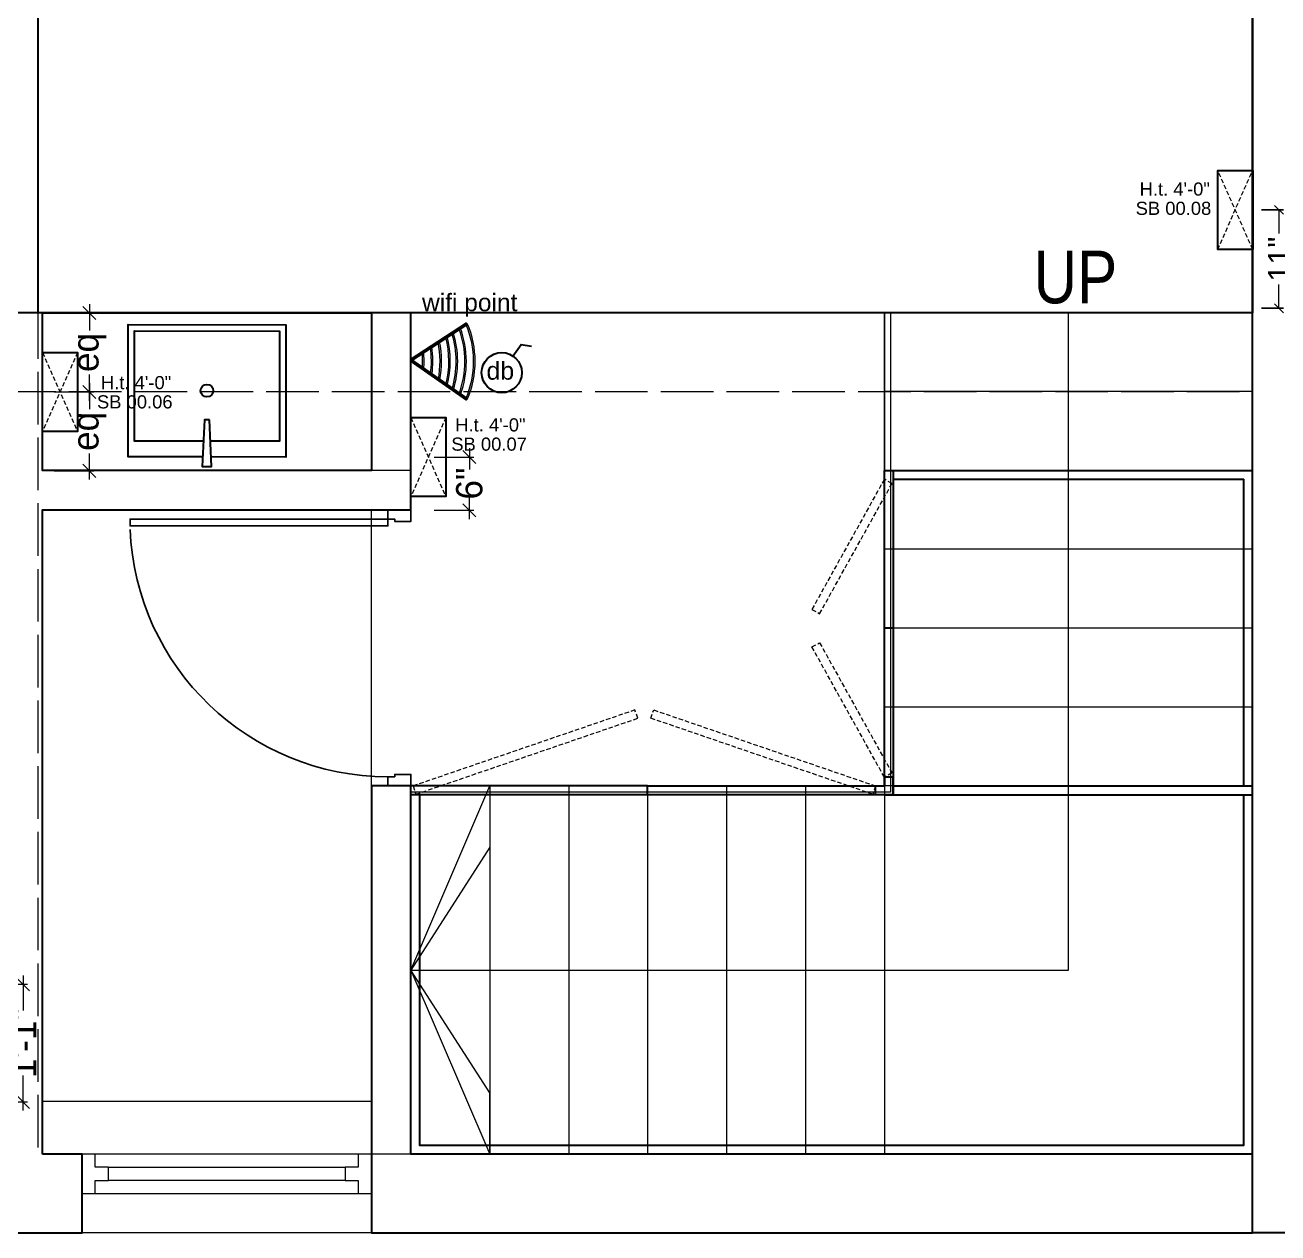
# Model space of a CAD drawing. Header units: millimetres. Extents: x 35877 to 3066687, y -650199 to -40525.
# Drawn here: x 148902.9 to 149045.8, y -180243.7 to -180105.8 of the extents above; entities that cross this region are included whole.
import ezdxf

# ---------------------------------------------------------------- set-up
doc = ezdxf.new("R2010")
doc.units = ezdxf.units.MM
doc.header["$MEASUREMENT"] = 0
doc.header["$PDMODE"] = 35
for name, pattern in [('00 . GROUND FLOOR$0$DASHED', [0.75, 0.5, -0.25]), ('ACAD_ISO02W100', [15, 12, -3]), ('DASHED', [0.75, 0.5, -0.25]), ('DASHED2', [0.375, 0.25, -0.125]), ('DASHEDX2', [1.5, 1, -0.5])]:
    doc.linetypes.add(name, pattern=pattern)
doc.layers.get('Defpoints').update_dxf_attribs({"color": 220})
for name, color, linetype, lineweight in [('$TD_AUDIT_GENERATED_(A0BDF17)', 32, 'Continuous', 30), ('dim05', 1, 'Continuous', 13), ('el', 7, 'Continuous', 20), ('ELEC-wires', 1, 'DASHED2', 13), ('Electrical', 84, 'Continuous', 30), ('FURNITURE', 32, 'Continuous', 9), ('furniture dimensions', 1, 'DASHED', 0), ('GROUND FLOOR', 7, 'Continuous', 9), ('GROUND FLOOR  ( PLINE )', 251, 'Continuous', 30), ('GROUND FLOOR ( DW_RAIL )', 7, 'Continuous', 9), ('GROUND FLOOR ( STAIR )', 251, 'Continuous', 9), ('Labelling', 1, 'Continuous', 25), ('wall', 7, 'Continuous', 30)]:
    doc.layers.add(name, color=color, linetype=linetype, lineweight=lineweight)
for name, color, linetype in [('AR DOOR', 40, 'Continuous'), ('AR ELE-5', 134, 'Continuous'), ('GROUND FLOOR  ( Text )', 251, 'Continuous'), ('Labels and Texts', 8, 'Continuous')]:
    doc.layers.add(name, color=color, linetype=linetype)
doc.styles.add('Arial', font='arial.ttf')
doc.styles.add('century g', font='GOTHIC.TTF')
doc.styles.add("Cn_BT_0'-0", font='swissc.ttf')
doc.styles.get("Standard").update_dxf_attribs({"font": 'arial.ttf', "height": 6})
doc.dimstyles.new('Archana', dxfattribs={"dimtxt": 2, "dimasz": 0.75, "dimexe": 0.5, "dimexo": 0.5, "dimgap": 0, "dimtad": 0, "dimzin": 0, "dimdsep": 46, "dimlunit": 4, "dimtxsty": 'century g', "dimblk": 'OBLIQUE', "dimcen": 0, "dimdle": 1, "dimclrd": 256, "dimclre": 256, "dimclrt": 256, "dimadec": 0, "dimazin": 0, "dimtfac": 1, "dimtofl": 0, "dimtmove": 1, "dimatfit": 3, "dimfxl": 1, "dimfxlon": 1, "dimtolj": 1, "dimtzin": 0, "dimlwd": -1, "dimlwe": -1, "dimarcsym": 0})
doc.dimstyles.new('ISO-25', dxfattribs={"dimtxt": 2.5, "dimasz": 1, "dimexe": 0.5, "dimexo": 1, "dimtad": 0, "dimdec": 1, "dimlunit": 4, "dimtxsty": 'Standard', "dimblk": 'OBLIQUE', "dimcen": 2.5, "dimclrd": 1, "dimclre": 1, "dimclrt": 5, "dimadec": 0, "dimazin": 0, "dimtfac": 1, "dimtdec": 1, "dimtmove": 0, "dimatfit": 3, "dimfxl": 1, "dimlwd": -1, "dimarcsym": 0})

# ---------------------------------------------------------------- blocks, each defined once
blk = doc.blocks.new('*U18')
for points in [[(0, 0), (0, 1120), (-30, 1120), (-30, 0)], [(40, 0), (0, 0), (0, -30), (-10, -30), (-10, -100), (40, -100)], [(-1160, 0), (-1120, 0), (-1120, -30), (-1110, -30), (-1110, -100), (-1160, -100)]]:
    blk.add_lwpolyline(points, close=True)
at = {"layer": 'AR ELE-5', "linetype": 'ByBlock', "ltscale": 15}
blk.add_arc((1.6, -0.7), 1121.6, 92.373, 179.9653, dxfattribs=at)
blk = doc.blocks.new('6616')
at = {"color": 242, "linetype": 'DASHED', "true_color": 0xcd2027}
for p, q in [((386784.79, -36915.77), (386775.78, -36911.78)), ((386784.79, -36911.78), (386775.78, -36915.77))]:
    blk.add_line(p, q, dxfattribs=at)
at = {"layer": 'ELEC-wires', "color": 5, "linetype": 'ByBlock', "lineweight": 30, "ltscale": 4}
blk.add_lwpolyline([(386775.78, -36911.78), (386784.79, -36911.78), (386784.79, -36915.77), (386775.78, -36915.77)], close=True, dxfattribs=at)
blk = doc.blocks.new('WIFI')
at = {"layer": '$TD_AUDIT_GENERATED_(A0BDF17)', "lineweight": 13, "true_color": 0xc7c8ca}
h = blk.add_hatch(color=9, dxfattribs=at)
h.dxf.hatch_style = 1
h.paths.add_polyline_path([(3320075.15, -510037.5), (3320075.24, -510037.64, -0.206837), (3320083.72, -510037.64), (3320083.82, -510037.5, 0.208331)])
h.paths.add_polyline_path([(3320075.66, -510038.29), (3320075.76, -510038.44, -0.179121), (3320083.18, -510038.42), (3320083.28, -510038.28, 0.181041)])
h.paths.add_polyline_path([(3320076.19, -510039.11), (3320076.29, -510039.25, -0.151306), (3320082.61, -510039.23), (3320082.71, -510039.09, 0.153663)])
h.paths.add_polyline_path([(3320076.65, -510039.81), (3320076.74, -510039.95, -0.127939), (3320082.13, -510039.93), (3320082.23, -510039.78, 0.130675)])
h.paths.add_polyline_path([(3320077.21, -510040.67), (3320077.31, -510040.82, -0.099586), (3320081.53, -510040.79), (3320081.63, -510040.64, 0.102799)])
h.paths.add_polyline_path([(3320077.79, -510041.56), (3320077.89, -510041.71, -0.070714), (3320080.9, -510041.69), (3320081.01, -510041.54, 0.074439)])
h.paths.add_polyline_path([(3320080.36, -510042.46, 0.045415), (3320078.39, -510042.48), (3320078.5, -510042.64, -0.041129), (3320080.25, -510042.62)])
at = {"layer": '$TD_AUDIT_GENERATED_(A0BDF17)', "color": 5, "lineweight": 53}
for q in [(3320075.15, -510037.5), (3320083.82, -510037.5)]:
    blk.add_line((3320079.34, -510043.93), q, dxfattribs=at)
at = {"layer": '$TD_AUDIT_GENERATED_(A0BDF17)', "lineweight": 13}
for centre, radius, start, end in [((3320079.48, -510047.46), 10.86, 66.4636, 113.5364), ((3320079.48, -510048.46), 10.86, 69.5551, 110.602), ((3320079.48, -510048.46), 10.69, 69.7839, 110.4045), ((3320079.48, -510049.45), 10.86, 72.6901, 107.6338), ((3320079.48, -510049.45), 10.69, 72.9716, 107.3874), ((3320079.48, -510050.29), 10.86, 75.3462, 105.1259), ((3320079.48, -510051.29), 10.86, 78.5929, 102.0702), ((3320079.48, -510051.29), 10.69, 78.9794, 101.7278), ((3320079.48, -510052.28), 10.86, 81.9217, 98.9505), ((3320079.48, -510052.28), 10.69, 82.3715, 98.5509), ((3320079.48, -510053.28), 10.86, 85.3513, 95.7524), ((3320079.48, -510053.28), 10.69, 85.8705, 95.2913)]:
    blk.add_arc(centre, radius, start, end, dxfattribs=at)
at = {"layer": '$TD_AUDIT_GENERATED_(A0BDF17)', "color": 252, "lineweight": 13, "true_color": 0x939598}
blk.add_arc((3320079.48, -510047.46), 10.69, 66.6419, 113.3863, dxfattribs=at)
at = {"layer": 'Labels and Texts', "lineweight": 13}
blk.add_arc((3320079.48, -510050.29), 10.69, 75.6739, 104.837, dxfattribs=at)
blk = doc.blocks.new('_Oblique')
at = {"layer": 'wall', "color": 0, "lineweight": -2}
blk.add_line((-0.5, -0.5), (0.5, 0.5), dxfattribs=at)
blk = doc.blocks.new('*D345')
at = {"layer": 'Defpoints', "color": 0, "linetype": 'Continuous', "lineweight": 0, "transparency": 16777216}
for p in [(148904.95, -180138.7), (148904.95, -180147.7), (148910.28, -180147.7)]:
    blk.add_point(p, dxfattribs=at)
at = {"layer": 'furniture dimensions', "color": 5, "linetype": 'ByBlock', "transparency": 16777216}
blk.add_line((148906.28, -180138.7), (148910.78, -180138.7), dxfattribs=at)
at = {"layer": 'furniture dimensions', "color": 5, "linetype": 'Continuous', "transparency": 16777216}
for p, q in [((148910.28, -180137.7), (148910.28, -180140.68)), ((148910.28, -180148.7), (148910.28, -180145.71)), ((148906.28, -180147.7), (148910.78, -180147.7))]:
    blk.add_line(p, q, dxfattribs=at)
at = {"layer": 'furniture dimensions', "color": 5, "linetype": 'Continuous', "transparency": 16777216, "xscale": 1.5, "yscale": 1.5, "zscale": 1.5}
for p, rotation in [((148910.28, -180138.7), 90), ((148910.28, -180147.7), 270)]:
    blk.add_blockref('_Oblique', p, dxfattribs=dict(at, rotation=rotation))
at = {"layer": 'furniture dimensions', "linetype": 'Continuous', "lineweight": 0, "transparency": 16777216, "insert": (148910.28, -180143.2), "char_height": 3, "attachment_point": 5, "rotation": 90, "style": 'century g'}
blk.add_mtext('\\A1;eq', dxfattribs=at)
blk = doc.blocks.new('*D346')
at = {"layer": 'Defpoints', "color": 0, "linetype": 'Continuous', "lineweight": 0, "transparency": 16777216}
for p in [(148904.95, -180147.7), (148910.28, -180147.7), (148904.95, -180156.7)]:
    blk.add_point(p, dxfattribs=at)
at = {"layer": 'furniture dimensions', "color": 5, "linetype": 'Continuous', "transparency": 16777216}
for p, q in [((148910.28, -180146.7), (148910.28, -180149.68)), ((148906.28, -180147.7), (148910.78, -180147.7)), ((148910.28, -180157.7), (148910.28, -180154.71))]:
    blk.add_line(p, q, dxfattribs=at)
at = {"layer": 'furniture dimensions', "color": 5, "linetype": 'ByBlock', "transparency": 16777216}
blk.add_line((148906.28, -180156.7), (148910.78, -180156.7), dxfattribs=at)
at = {"layer": 'furniture dimensions', "color": 5, "linetype": 'Continuous', "transparency": 16777216, "xscale": 1.5, "yscale": 1.5, "zscale": 1.5}
for p, rotation in [((148910.28, -180147.7), 90), ((148910.28, -180156.7), 270)]:
    blk.add_blockref('_Oblique', p, dxfattribs=dict(at, rotation=rotation))
at = {"layer": 'furniture dimensions', "linetype": 'Continuous', "lineweight": 0, "transparency": 16777216, "insert": (148910.28, -180152.2), "char_height": 3, "attachment_point": 5, "rotation": 90, "style": 'century g'}
blk.add_mtext('\\A1;eq', dxfattribs=at)
blk = doc.blocks.new('*D349')
at = {"layer": 'Defpoints', "color": 0, "linetype": 'Continuous', "lineweight": 0, "transparency": 16777216}
for p in [(148948.94, -180155.13), (148946.95, -180161.2), (148953.62, -180161.2)]:
    blk.add_point(p, dxfattribs=at)
at = {"layer": 'furniture dimensions', "color": 5, "linetype": 'Continuous', "transparency": 16777216}
for p, q in [((148953.62, -180154.13), (148953.62, -180156.55)), ((148953.62, -180162.2), (148953.62, -180159.78)), ((148949.62, -180161.2), (148954.12, -180161.2))]:
    blk.add_line(p, q, dxfattribs=at)
at = {"layer": 'furniture dimensions', "color": 5, "linetype": 'ByBlock', "transparency": 16777216}
blk.add_line((148949.62, -180155.13), (148954.12, -180155.13), dxfattribs=at)
at = {"layer": 'furniture dimensions', "color": 5, "linetype": 'Continuous', "transparency": 16777216, "xscale": 1.5, "yscale": 1.5, "zscale": 1.5}
for p, rotation in [((148953.62, -180155.13), 90), ((148953.62, -180161.2), 270)]:
    blk.add_blockref('_Oblique', p, dxfattribs=dict(at, rotation=rotation))
at = {"layer": 'furniture dimensions', "linetype": 'Continuous', "lineweight": 0, "transparency": 16777216, "insert": (148953.62, -180158.16), "char_height": 3, "attachment_point": 5, "rotation": 90, "style": 'century g'}
blk.add_mtext('\\A1;6"', dxfattribs=at)
blk = doc.blocks.new('*D668')
at = {"layer": 'Defpoints', "color": 0, "linetype": 'Continuous', "lineweight": 0, "transparency": 16777216}
for p in [(148895.45, -180215.29), (148895.45, -180228.7), (148902.72, -180228.7)]:
    blk.add_point(p, dxfattribs=at)
at = {"layer": 'furniture dimensions', "color": 5, "linetype": 'Continuous', "transparency": 16777216}
for p, q in [((148902.72, -180214.29), (148902.72, -180218.27)), ((148902.72, -180229.7), (148902.72, -180225.71)), ((148898.72, -180228.7), (148903.22, -180228.7))]:
    blk.add_line(p, q, dxfattribs=at)
at = {"layer": 'furniture dimensions', "color": 5, "linetype": 'ByBlock', "transparency": 16777216}
blk.add_line((148898.72, -180215.29), (148903.22, -180215.29), dxfattribs=at)
at = {"layer": 'furniture dimensions', "color": 5, "linetype": 'Continuous', "transparency": 16777216, "xscale": 1.5, "yscale": 1.5, "zscale": 1.5}
for p, rotation in [((148902.72, -180215.29), 90), ((148902.72, -180228.7), 270)]:
    blk.add_blockref('_Oblique', p, dxfattribs=dict(at, rotation=rotation))
at = {"layer": 'furniture dimensions', "linetype": 'Continuous', "lineweight": 0, "transparency": 16777216, "insert": (148902.72, -180221.99), "char_height": 3, "attachment_point": 5, "rotation": 90, "style": 'century g'}
blk.add_mtext('\\A1;1\'-1"', dxfattribs=at)
blk = doc.blocks.new('*D861')
at = {"layer": 'Defpoints', "color": 0, "lineweight": 0, "transparency": 16777216}
for p in [(149042.95, -180126.93), (149045.95, -180126.93), (149042.95, -180138.16)]:
    blk.add_point(p, dxfattribs=at)
at = {"layer": 'dim05', "color": 1, "linetype": 'Continuous', "lineweight": -2, "transparency": 16777216}
for p, q in [((149043.95, -180126.93), (149046.45, -180126.93)), ((149043.95, -180138.16), (149046.45, -180138.16))]:
    blk.add_line(p, q, dxfattribs=at)
at = {"layer": 'dim05', "color": 1, "linetype": 'Continuous', "transparency": 16777216}
for p, q in [((149045.95, -180126.93), (149045.95, -180129.63)), ((149045.95, -180138.16), (149045.95, -180135.46))]:
    blk.add_line(p, q, dxfattribs=at)
at = {"layer": 'dim05', "color": 1, "transparency": 16777216}
for p, rotation in [((149045.95, -180126.93), 90), ((149045.95, -180138.16), 270)]:
    blk.add_blockref('_Oblique', p, dxfattribs=dict(at, rotation=rotation))
at = {"layer": 'dim05', "color": 5, "lineweight": 25, "transparency": 16777216, "insert": (149045.95, -180132.55), "char_height": 2.5, "attachment_point": 5, "rotation": 90, "style": 'Arial'}
blk.add_mtext('11"', dxfattribs=at)

msp = doc.modelspace()

# ---------------------------------------------------------------- linework, layer by layer
at = {"layer": 'FURNITURE', "color": 9, "lineweight": 30, "ltscale": 0.4, "true_color": 0xc7c8ca, "transparency": 33554687}
for p, q in [((149000.9473, -180156.66), (149001.9473, -180156.66)), ((149000.9473, -180192.66), (149000.9473, -180156.66)), ((149001.9473, -180156.66), (149001.9473, -180192.66)), ((149001.9473, -180156.66), (149042.9473, -180156.66)), ((149001.9473, -180157.66), (149041.9473, -180157.66)), ((149001.9473, -180174.66), (149000.9473, -180174.66)), ((148973.9473, -180192.66), (148946.9473, -180192.66)), ((148973.9473, -180193.66), (148973.9473, -180192.66)), ((148973.9473, -180192.66), (149000.9473, -180192.66)), ((149001.9473, -180192.66), (149042.9473, -180192.66)), ((149000.9473, -180193.66), (148946.9473, -180193.66)), ((149001.9473, -180193.66), (149042.9473, -180193.66))]:
    msp.add_line(p, q, dxfattribs=at)
at = {"layer": 'FURNITURE', "color": 9, "lineweight": 30, "true_color": 0xc7c8ca, "transparency": 33554687}
for points in [[(148923.2001, -180155.1197), (148914.689, -180155.1052), (148914.6978, -180140.0113), (148932.6978, -180140.0319), (148932.689, -180155.1258), (148924.1766, -180155.1203)], [(148923.2877, -180153.3193), (148915.4104, -180153.3053), (148915.4175, -180140.7319), (148931.9771, -180140.7516), (148931.97, -180153.3249), (148924.0914, -180153.3198)]]:
    msp.add_lwpolyline(points, dxfattribs=at)
at = {"layer": 'FURNITURE', "color": 1, "lineweight": 30, "ltscale": 4, "transparency": 33554687}
msp.add_lwpolyline([(148958.5928, -180143.6042), (148959.5112, -180142.2795), (148960.6942, -180142.4664)], dxfattribs=at)
at = {"layer": 'FURNITURE', "color": 9, "lineweight": 30, "true_color": 0xc7c8ca, "transparency": 33554687}
msp.add_lwpolyline([(148923.977, -180150.9035), (148923.4053, -180150.9031), (148923.1475, -180156.1999), (148924.2277, -180156.2006)], close=True, dxfattribs=at)
at = {"layer": 'FURNITURE', "color": 9, "lineweight": 30, "ltscale": 0.4, "true_color": 0xc7c8ca, "transparency": 33554687}
for points in [[(149041.9473, -180192.66), (149041.9473, -180157.66)], [(149000.9473, -180193.66), (149001.9473, -180193.66), (149001.9473, -180191.66), (149000.9473, -180191.66), (149000.9473, -180192.66)], [(149001.9473, -180192.66), (149001.9473, -180193.66), (148999.9473, -180193.66), (148999.9473, -180192.66), (149000.9473, -180192.66)], [(148947.9473, -180193.66), (148947.9473, -180233.66), (149041.9473, -180233.66), (149041.9473, -180193.66)]]:
    msp.add_lwpolyline(points, dxfattribs=at)
at = {"layer": 'FURNITURE', "color": 1, "lineweight": 30, "ltscale": 4, "transparency": 33554687}
msp.add_circle((148957.3086, -180145.502), 2.2915, dxfattribs=at)
at = {"layer": 'FURNITURE', "color": 9, "lineweight": 30, "true_color": 0xc7c8ca, "transparency": 33554687}
msp.add_circle((148923.6934, -180147.5582), 0.7202, dxfattribs=at)
at = {"layer": 'furniture dimensions', "color": 9, "linetype": 'Continuous', "lineweight": 30, "true_color": 0xc7c8ca, "transparency": 33554687}
for points in [[(148904.4473, -180098.16), (149042.9473, -180098.16), (149042.9473, -180138.66), (148904.4473, -180138.66)], [(148904.9473, -180138.66), (148942.4473, -180138.66), (148942.4473, -180156.66), (148904.9473, -180156.66)]]:
    msp.add_lwpolyline(points, close=True, dxfattribs=at)
at = {"layer": 'GROUND FLOOR', "transparency": 33554687}
for p, q in [((149042.9473, -180089.16), (149042.9473, -180243.66)), ((148942.4473, -180156.66), (148942.4473, -180138.66)), ((148946.9473, -180161.16), (148946.9473, -180138.66)), ((148942.4473, -180243.66), (148942.4473, -180161.16)), ((148946.9473, -180234.66), (148946.9473, -180192.66)), ((149042.9473, -180234.66), (148909.4473, -180234.66)), ((149141.9473, -180243.66), (148741.4473, -180243.66))]:
    msp.add_line(p, q, dxfattribs=at)
at = {"layer": 'GROUND FLOOR', "color": 5, "transparency": 33554687}
msp.add_line((148946.9473, -180161.16), (148904.9473, -180161.16), dxfattribs=at)
at = {"layer": 'GROUND FLOOR', "transparency": 33554687}
msp.add_lwpolyline([(149000.9473, -180138.66), (149000.9473, -180192.66), (148946.9473, -180192.66)], dxfattribs=at)
at = {"layer": 'GROUND FLOOR  ( PLINE )', "lineweight": 0, "transparency": 33554687}
msp.add_line((148942.4473, -180228.66), (148904.9473, -180228.66), dxfattribs=at)
at = {"layer": 'GROUND FLOOR  ( PLINE )', "transparency": 33554687}
for points in [[(149047.4473, -180221.16), (149075.9422, -180221.16), (149075.9422, -180225.66), (149047.4473, -180225.66), (149047.4473, -180243.66), (149042.9473, -180243.66), (149042.9473, -180089.16), (149071.4473, -180089.16), (149071.4473, -180093.66), (149057.9473, -180093.66)], [(148904.9473, -180234.66), (148904.9473, -180161.16), (148946.9473, -180161.16), (148946.9473, -180138.66), (148942.4473, -180138.66), (148942.4473, -180156.66), (148904.9473, -180156.66), (148904.9473, -180138.66), (148900.4473, -180138.66), (148900.4473, -180234.66), (148873.4473, -180234.66), (148873.4473, -180243.66), (148904.9473, -180243.66)], [(148904.9473, -180243.66), (148904.9473, -180243.66), (148909.4473, -180243.66), (148909.4473, -180234.66), (148904.9473, -180234.66)]]:
    msp.add_lwpolyline(points, dxfattribs=at)
msp.add_lwpolyline([(149042.9473, -180234.66), (148946.9473, -180234.66), (148946.9473, -180192.66), (148942.4473, -180192.66), (148942.4473, -180243.66), (149042.9473, -180243.66)], close=True, dxfattribs=at)
at = {"layer": 'GROUND FLOOR ( DW_RAIL )', "transparency": 33554687}
msp.add_lwpolyline([(148942.4473, -180234.66), (148940.9473, -180234.66), (148940.9473, -180236.16), (148939.4473, -180236.16), (148939.4473, -180237.66), (148912.4473, -180237.66), (148912.4473, -180236.16), (148910.9473, -180236.16), (148910.9473, -180234.66), (148909.4473, -180234.66), (148909.4473, -180239.16), (148910.9473, -180239.16), (148910.9473, -180237.66), (148912.4473, -180237.66), (148912.4473, -180236.16), (148939.4473, -180236.16), (148939.4473, -180237.66), (148940.9473, -180237.66), (148940.9473, -180239.16), (148942.4473, -180239.16), (148942.4473, -180234.66), (148909.4473, -180234.66), (148909.4473, -180239.16), (148942.4473, -180239.16)], close=True, dxfattribs=at)
at = {"layer": 'GROUND FLOOR ( STAIR )', "transparency": 33554687}
for p, q in [((149042.9473, -180138.66), (149000.9473, -180138.66)), ((149000.9473, -180138.66), (149000.9473, -180234.66)), ((149042.9473, -180147.66), (149000.9473, -180147.66)), ((149042.9473, -180156.66), (149000.9473, -180156.66)), ((149042.9473, -180165.66), (149000.9473, -180165.66)), ((149042.9473, -180174.66), (149000.9473, -180174.66)), ((149042.9473, -180183.66), (149000.9473, -180183.66)), ((149042.9473, -180192.66), (148946.9473, -180192.66)), ((148955.9473, -180192.66), (148955.9473, -180234.66)), ((148964.9473, -180192.66), (148964.9473, -180234.66)), ((148973.9473, -180192.66), (148973.9473, -180234.66)), ((148982.9473, -180192.66), (148982.9473, -180234.66)), ((148991.9473, -180192.66), (148991.9473, -180234.66))]:
    msp.add_line(p, q, dxfattribs=at)
at = {"layer": 'GROUND FLOOR ( STAIR )', "color": 5, "linetype": 'ACAD_ISO02W100', "ltscale": 0.7, "transparency": 33554687}
msp.add_line((148946.9473, -180156.66), (148904.9473, -180156.66), dxfattribs=at)
at = {"layer": 'GROUND FLOOR ( STAIR )', "color": 9, "linetype": 'DASHEDX2', "true_color": 0xc7c8ca, "transparency": 33554687}
for p, q in [((149042.9473, -180156.66), (149000.9473, -180156.66)), ((149042.9473, -180192.66), (148946.9473, -180192.66))]:
    msp.add_line(p, q, dxfattribs=at)
at = {"layer": 'GROUND FLOOR ( STAIR )', "transparency": 33554687}
msp.add_lwpolyline([(148946.9473, -180213.66), (148955.9473, -180192.66), (148955.9473, -180199.66), (148946.9473, -180213.66), (148955.9473, -180234.66), (148955.9473, -180227.66), (148946.9473, -180213.66), (149021.9473, -180213.66), (149021.9473, -180138.66)], dxfattribs=at)
msp.add_lwpolyline([(148946.9473, -180192.66), (149000.9473, -180192.66), (149000.9473, -180138.66), (149001.6473, -180138.66), (149001.6473, -180193.36), (148946.9473, -180193.36)], close=True, dxfattribs=at)
at = {"layer": 'GROUND FLOOR ( STAIR )', "color": 9, "linetype": '00 . GROUND FLOOR$0$DASHED', "lineweight": 5, "true_color": 0xc7c8ca, "transparency": 33554687}
for points in [[(149001.8214, -180158.1458), (149000.9473, -180157.66), (148992.6889, -180172.5193), (148993.563, -180173.0051)], [(149001.8214, -180191.1742), (149000.9473, -180191.66), (148992.6889, -180176.8007), (148993.563, -180176.3149)], [(148947.5215, -180193.606), (148972.8267, -180184.9336), (148972.5025, -180183.9876), (148947.1973, -180192.66)], [(148999.6231, -180193.606), (148974.3179, -180184.9336), (148974.6421, -180183.9876), (148999.9473, -180192.66)]]:
    msp.add_lwpolyline(points, close=True, dxfattribs=at)
at = {"layer": 'Labelling', "color": 251, "linetype": 'ACAD_ISO02W100', "lineweight": 0, "ltscale": 0.5, "true_color": 0x636466, "transparency": 33554687}
for p, q in [((148904.4473, -180233.9094), (148904.4473, -179960.16)), ((148904.9473, -180138.66), (149042.9473, -180138.66)), ((148900.4473, -180147.66), (149042.9473, -180147.66))]:
    msp.add_line(p, q, dxfattribs=at)

# ---------------------------------------------------------------- block references
at = {"color": 1, "lineweight": 35, "transparency": 33554687, "rotation": 270}
msp.add_blockref('WIFI', (658990.8771, 3139935.2614), dxfattribs=at)
at = {"layer": 'AR DOOR', "linetype": 'ByBlock', "lineweight": -2, "transparency": 33554687, "extrusion": (0, 0, -1), "xscale": -0.02624999999989069, "yscale": 0.02624999999989069, "zscale": -0.02624999999989069, "rotation": 270}
msp.add_blockref('*U18', (-148944.3223, -180162.21), dxfattribs=at)
at = {"layer": 'el', "color": 1, "transparency": 33554687}
for p, rotation in [((185954.7311, 206653.3549), 270), ((111993.1635, -566927.9858), 90), ((112035.1635, -566935.4167), 90)]:
    msp.add_blockref('6616', p, dxfattribs=dict(at, rotation=rotation))

# ---------------------------------------------------------------- texts
at = {"layer": 'Electrical', "color": 240, "true_color": 0xed1f24, "transparency": 33554687}
for p in [(149030.0577, -180125.3031), (148911.6009, -180147.3857), (148952.0103, -180152.2095)]:
    msp.add_text('H.t. 4\'-0"', height=1.5, dxfattribs=at).set_placement(p)
at = {"layer": 'Electrical', "color": 5, "transparency": 33554687}
for s, height, p in [('SB 00.08', 1.5, (149029.6066, -180127.5009)), ('wifi point', 2, (148948.224, -180138.4918, 0.0286)), ('SB 00.06', 1.5, (148911.1498, -180149.5835)), ('SB 00.07', 1.5, (148951.5591, -180154.4073))]:
    msp.add_text(s, height=height, dxfattribs=at).set_placement(p)
at = {"layer": 'Electrical', "color": 1, "transparency": 33554687, "insert": (148958.73, -180144.2665), "char_height": 2.03575, "attachment_point": 3}
msp.add_mtext_dynamic_manual_height_columns('db', width=2.035749, gutter_width=0.6786, heights=[2.6009], dxfattribs=at)
at = {"layer": 'GROUND FLOOR  ( Text )', "transparency": 33554687, "insert": (149022.7356, -180134.6344), "char_height": 6, "attachment_point": 5, "style": "Cn_BT_0'-0"}
msp.add_mtext('UP', dxfattribs=at)

# ---------------------------------------------------------------- dimensions: what is measured, and where the dimension line sits
at = {"layer": 'dim05', "color": 27, "lineweight": 25, "true_color": 0x7d5120, "transparency": 33554687}
dim = msp.add_linear_dim(base=(149045.9473, -180126.9323), p1=(149042.9473, -180138.16), p2=(149042.9473, -180126.9323), angle=90, dimstyle='ISO-25', override={"dimdec": 0, "dimtxsty": 'Arial'}, dxfattribs=at)
dim.commit()
dim.dimension.update_dxf_attribs({"geometry": '*D861', "text_midpoint": (149045.9473, -180132.5462)})
at = {"layer": 'furniture dimensions', "color": 5, "linetype": 'Continuous', "lineweight": 0, "transparency": 33554687}
for p1, angle, picture, middle in [((148904.9473, -180138.6986), 90, '*D345', (148910.2764, -180143.1986)), ((148904.9473, -180156.6986), 270, '*D346', (148910.2764, -180152.1986))]:
    dim = msp.add_linear_dim(base=(148910.2764, -180147.6986), p1=p1, p2=(148904.9473, -180147.6986), angle=angle, text='eq', dimstyle='Archana', override={"dimtxt": 3, "dimasz": 1.5, "dimdec": 0, "dimclrd": 5, "dimclre": 5, "dimfxl": 4}, dxfattribs=at)
    dim.commit()
    dim.dimension.update_dxf_attribs({"geometry": picture, "text_midpoint": middle})
for base, p1, p2, picture, middle in [((148953.6218, -180161.1986), (148948.9407, -180155.1294), (148946.9473, -180161.1986), '*D349', (148953.6218, -180158.164)), ((148902.7157, -180228.6986), (148895.4473, -180215.2883), (148895.4473, -180228.6986), '*D668', (148902.7157, -180221.9934))]:
    dim = msp.add_linear_dim(base=base, p1=p1, p2=p2, angle=90, dimstyle='Archana', override={"dimtxt": 3, "dimasz": 1.5, "dimdec": 0, "dimclrd": 5, "dimclre": 5, "dimfxl": 4}, dxfattribs=at)
    dim.commit()
    dim.dimension.update_dxf_attribs({"geometry": picture, "text_midpoint": middle})

doc.saveas('drawing.dxf')
